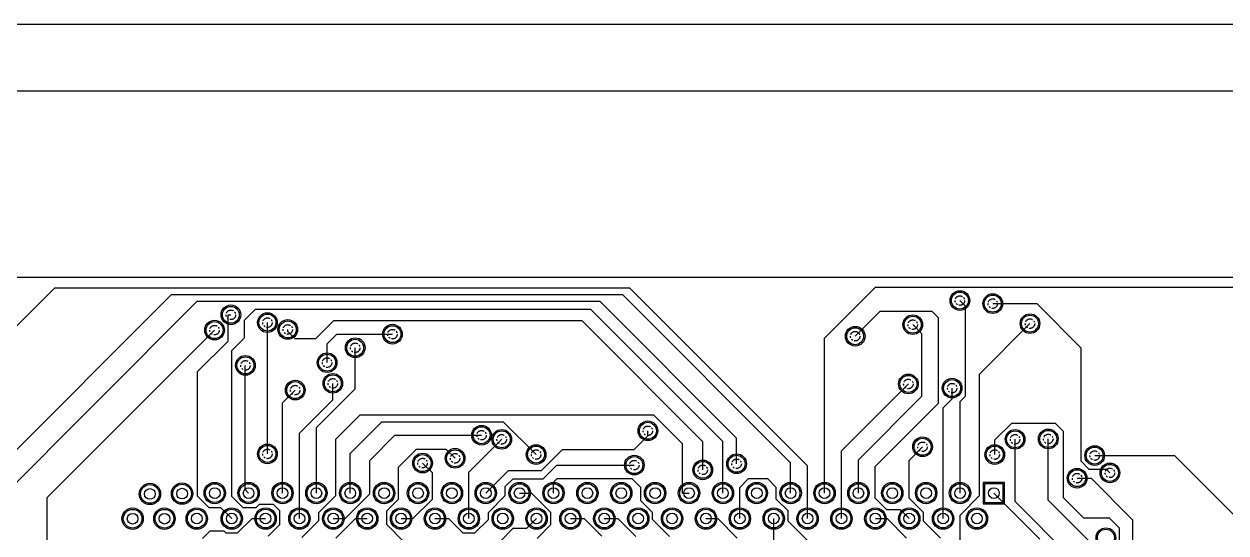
# Model space of a CAD drawing. Extents: x 208 to 628, y 649 to 1243.
# Drawn here: x 378.1 to 468.2, y 1204.5 to 1242.7 of the extents above; entities that cross this region are included whole.
import ezdxf

# ---------------------------------------------------------------- set-up
doc = ezdxf.new("R2010")
doc.units = 0
doc.header["$MEASUREMENT"] = 0
doc.linetypes.add('PHANTOM2', pattern=[1.25, 0.625, -0.125, 0.125, -0.125, 0.125, -0.125])
doc.layers.get('0').update_dxf_attribs({"linetype": 'CONTINUOUS'})
for name, color, linetype in [('BottomSolder', 6, 'CONTINUOUS'), ('MultiLayer', 9, 'CONTINUOUS'), ('PADHOLELAYER', 255, 'CONTINUOUS'), ('TOPLAYER', 250, 'CONTINUOUS'), ('TopSolder', 216, 'CONTINUOUS'), ('VIAHOLELAYER', 255, 'PHANTOM2')]:
    doc.layers.add(name, color=color, linetype=linetype)
doc.layers.add('Рамка2', color=7, linetype='CONTINUOUS', lineweight=25)

msp = doc.modelspace()

# ---------------------------------------------------------------- linework, layer by layer
at = {"linetype": 'Continuous'}
msp.add_lwpolyline([(208.147, 648.65), (208.147, 1242.65), (628.147, 1242.65), (628.147, 648.65)], close=True, dxfattribs=at)
at = {"layer": 'BottomSolder'}
for p, q in [((451.605, 1208.33), (450.001, 1208.33)), ((450.001, 1208.33), (450.001, 1206.727)), ((451.605, 1206.727), (451.605, 1208.33)), ((450.001, 1206.727), (451.605, 1206.727))]:
    msp.add_line(p, q, dxfattribs=at)
for centre, radius in [((448.251, 1221.945), 0.737), ((450.715, 1221.716), 0.737), ((393.59, 1220.878), 0.737), ((392.371, 1219.735), 0.737), ((396.333, 1220.294), 0.737), ((397.857, 1219.786), 0.737), ((444.719, 1220.142), 0.737), ((453.509, 1220.218), 0.737), ((405.706, 1219.43), 0.737), ((440.402, 1219.278), 0.737), ((402.912, 1218.414), 0.737), ((394.682, 1217.094), 0.737), ((400.804, 1217.297), 0.737), ((398.416, 1215.243), 0.737), ((401.236, 1215.747), 0.737), ((444.39, 1215.701), 0.737), ((447.667, 1215.392), 0.737), ((412.386, 1211.861), 0.737), ((413.898, 1211.556), 0.737), ((424.858, 1212.195), 0.737), ((452.391, 1211.556), 0.737), ((454.88, 1211.582), 0.737), ((445.457, 1210.998), 0.737), ((396.333, 1210.462), 0.737), ((407.967, 1209.778), 0.737), ((410.405, 1210.134), 0.737), ((416.476, 1210.413), 0.737), ((423.842, 1209.626), 0.737), ((431.512, 1209.728), 0.737), ((450.867, 1210.413), 0.737), ((458.36, 1210.337), 0.737), ((428.972, 1209.27), 0.737), ((459.503, 1209.042), 0.737), ((457.039, 1208.646), 0.737), ((387.52, 1207.467), 0.802), ((389.933, 1207.492), 0.802), ((392.383, 1207.529), 0.802), ((392.383, 1207.529), 0.802), ((394.923, 1207.529), 0.802), ((397.463, 1207.529), 0.802), ((400.003, 1207.529), 0.802), ((402.543, 1207.529), 0.802), ((405.083, 1207.529), 0.802), ((407.623, 1207.529), 0.802), ((410.163, 1207.529), 0.802), ((412.703, 1207.529), 0.802), ((415.243, 1207.529), 0.802), ((417.783, 1207.529), 0.802), ((420.323, 1207.529), 0.802), ((422.863, 1207.529), 0.802), ((425.403, 1207.529), 0.802), ((427.943, 1207.529), 0.802), ((430.483, 1207.529), 0.802), ((433.023, 1207.529), 0.802), ((435.563, 1207.529), 0.802), ((438.103, 1207.529), 0.802), ((440.643, 1207.529), 0.802), ((443.183, 1207.529), 0.802), ((445.723, 1207.529), 0.802), ((448.263, 1207.529), 0.802), ((386.224, 1205.613), 0.802), ((388.612, 1205.613), 0.802), ((391.033, 1205.624), 0.802), ((393.653, 1205.624), 0.802), ((396.193, 1205.624), 0.802), ((398.733, 1205.624), 0.802), ((401.273, 1205.624), 0.802), ((403.813, 1205.624), 0.802), ((406.353, 1205.624), 0.802), ((408.893, 1205.624), 0.802), ((411.433, 1205.624), 0.802), ((413.973, 1205.624), 0.802), ((416.513, 1205.624), 0.802), ((419.053, 1205.624), 0.802), ((421.593, 1205.624), 0.802), ((424.133, 1205.624), 0.802), ((426.673, 1205.624), 0.802), ((429.213, 1205.624), 0.802), ((431.753, 1205.624), 0.802), ((434.293, 1205.624), 0.802), ((436.833, 1205.624), 0.802), ((439.373, 1205.624), 0.802), ((441.913, 1205.624), 0.802), ((444.453, 1205.624), 0.802), ((446.993, 1205.624), 0.802), ((449.533, 1205.624), 0.802), ((459.198, 1204.19), 0.737)]:
    msp.add_circle(centre, radius, dxfattribs=at)
at = {"layer": 'MultiLayer'}
for p, q in [((451.503, 1208.229), (450.103, 1208.229)), ((450.103, 1208.229), (450.103, 1206.829)), ((451.503, 1206.829), (451.503, 1208.229)), ((450.103, 1206.829), (451.503, 1206.829))]:
    msp.add_line(p, q, dxfattribs=at)
for centre, radius in [((448.251, 1221.945), 0.635), ((450.715, 1221.716), 0.635), ((393.59, 1220.878), 0.635), ((392.371, 1219.735), 0.635), ((396.333, 1220.294), 0.635), ((397.857, 1219.786), 0.635), ((444.719, 1220.142), 0.635), ((453.509, 1220.218), 0.635), ((405.706, 1219.43), 0.635), ((440.402, 1219.278), 0.635), ((402.912, 1218.414), 0.635), ((394.682, 1217.094), 0.635), ((400.804, 1217.297), 0.635), ((398.416, 1215.243), 0.635), ((401.236, 1215.747), 0.635), ((444.39, 1215.701), 0.635), ((447.667, 1215.392), 0.635), ((412.386, 1211.861), 0.635), ((413.898, 1211.556), 0.635), ((424.858, 1212.195), 0.635), ((452.391, 1211.556), 0.635), ((454.88, 1211.582), 0.635), ((445.457, 1210.998), 0.635), ((396.333, 1210.462), 0.635), ((407.967, 1209.778), 0.635), ((410.405, 1210.134), 0.635), ((416.476, 1210.413), 0.635), ((431.512, 1209.728), 0.635), ((450.867, 1210.413), 0.635), ((458.36, 1210.337), 0.635), ((423.842, 1209.626), 0.635), ((428.972, 1209.27), 0.635), ((459.503, 1209.042), 0.635), ((457.039, 1208.646), 0.635), ((387.52, 1207.467), 0.7), ((389.933, 1207.492), 0.7), ((392.383, 1207.529), 0.7), ((392.383, 1207.529), 0.7), ((394.923, 1207.529), 0.7), ((397.463, 1207.529), 0.7), ((400.003, 1207.529), 0.7), ((402.543, 1207.529), 0.7), ((405.083, 1207.529), 0.7), ((407.623, 1207.529), 0.7), ((410.163, 1207.529), 0.7), ((412.703, 1207.529), 0.7), ((415.243, 1207.529), 0.7), ((417.783, 1207.529), 0.7), ((420.323, 1207.529), 0.7), ((422.863, 1207.529), 0.7), ((425.403, 1207.529), 0.7), ((427.943, 1207.529), 0.7), ((430.483, 1207.529), 0.7), ((433.023, 1207.529), 0.7), ((435.563, 1207.529), 0.7), ((438.103, 1207.529), 0.7), ((440.643, 1207.529), 0.7), ((443.183, 1207.529), 0.7), ((445.723, 1207.529), 0.7), ((448.263, 1207.529), 0.7), ((386.224, 1205.613), 0.7), ((388.612, 1205.613), 0.7), ((391.033, 1205.624), 0.7), ((393.653, 1205.624), 0.7), ((396.193, 1205.624), 0.7), ((398.733, 1205.624), 0.7), ((401.273, 1205.624), 0.7), ((403.813, 1205.624), 0.7), ((406.353, 1205.624), 0.7), ((408.893, 1205.624), 0.7), ((411.433, 1205.624), 0.7), ((413.973, 1205.624), 0.7), ((416.513, 1205.624), 0.7), ((419.053, 1205.624), 0.7), ((421.593, 1205.624), 0.7), ((424.133, 1205.624), 0.7), ((426.673, 1205.624), 0.7), ((429.213, 1205.624), 0.7), ((431.753, 1205.624), 0.7), ((434.293, 1205.624), 0.7), ((436.833, 1205.624), 0.7), ((439.373, 1205.624), 0.7), ((441.913, 1205.624), 0.7), ((444.453, 1205.624), 0.7), ((446.993, 1205.624), 0.7), ((449.533, 1205.624), 0.7), ((459.198, 1204.19), 0.635)]:
    msp.add_circle(centre, radius, dxfattribs=at)
at = {"layer": 'PADHOLELAYER'}
for centre in [(387.52, 1207.467), (389.933, 1207.492), (392.383, 1207.529), (392.383, 1207.529), (394.923, 1207.529), (397.463, 1207.529), (400.003, 1207.529), (402.543, 1207.529), (405.083, 1207.529), (407.623, 1207.529), (410.163, 1207.529), (412.703, 1207.529), (415.243, 1207.529), (417.783, 1207.529), (420.323, 1207.529), (422.863, 1207.529), (425.403, 1207.529), (427.943, 1207.529), (430.483, 1207.529), (433.023, 1207.529), (435.563, 1207.529), (438.103, 1207.529), (440.643, 1207.529), (443.183, 1207.529), (445.723, 1207.529), (448.263, 1207.529), (450.803, 1207.529), (386.224, 1205.613), (388.612, 1205.613), (391.033, 1205.624), (393.653, 1205.624), (396.193, 1205.624), (398.733, 1205.624), (401.273, 1205.624), (403.813, 1205.624), (406.353, 1205.624), (408.893, 1205.624), (411.433, 1205.624), (413.973, 1205.624), (416.513, 1205.624), (419.053, 1205.624), (421.593, 1205.624), (424.133, 1205.624), (426.673, 1205.624), (429.213, 1205.624), (431.753, 1205.624), (434.293, 1205.624), (436.833, 1205.624), (439.373, 1205.624), (441.913, 1205.624), (444.453, 1205.624), (446.993, 1205.624), (449.533, 1205.624)]:
    msp.add_circle(centre, 0.4, dxfattribs=at)
at = {"layer": 'TOPLAYER'}
for p, q in [((245.33, 1223.698), (558.004, 1223.698)), ((438.103, 1219.138), (441.926, 1222.961)), ((441.926, 1222.961), (496.689, 1222.961)), ((346.397, 1188.925), (380.382, 1222.91)), ((362.755, 1196.012), (389.145, 1222.402)), ((380.382, 1222.91), (423.486, 1222.91)), ((389.145, 1222.402), (422.953, 1222.402)), ((422.953, 1222.402), (435.563, 1209.792)), ((423.486, 1222.91), (436.833, 1209.563)), ((372.127, 1202.946), (391.076, 1221.894)), ((391.076, 1221.894), (421.251, 1221.894)), ((394.602, 1220.468), (395.444, 1221.31)), ((395.444, 1221.31), (420.565, 1221.31)), ((420.565, 1221.31), (430.483, 1211.392)), ((421.251, 1221.894), (431.512, 1211.633)), ((440.402, 1219.278), (442.282, 1221.158)), ((442.282, 1221.158), (446.143, 1221.158)), ((446.143, 1221.158), (446.651, 1220.65)), ((448.251, 1221.945), (448.679, 1221.517)), ((448.679, 1214.797), (448.679, 1221.517)), ((450.715, 1221.716), (454.017, 1221.716)), ((454.017, 1221.716), (457.344, 1218.389)), ((393.383, 1220.878), (393.59, 1220.878)), ((393.383, 1218.918), (393.383, 1220.878)), ((394.602, 1219.155), (394.602, 1220.468)), ((396.333, 1210.462), (396.333, 1220.294)), ((399.965, 1219.1), (401.312, 1220.446)), ((401.312, 1220.446), (419.905, 1220.446)), ((419.905, 1220.446), (428.972, 1211.379)), ((446.651, 1214.274), (446.651, 1220.65)), ((379.823, 1207.188), (392.371, 1219.735)), ((397.857, 1219.634), (397.857, 1219.786)), ((397.857, 1219.634), (398.391, 1219.1)), ((400.804, 1218.694), (401.54, 1219.43)), ((401.54, 1219.43), (405.706, 1219.43)), ((444.719, 1220.142), (445.406, 1219.454)), ((445.406, 1214.778), (445.406, 1219.454)), ((449.724, 1216.433), (453.509, 1220.218)), ((391.101, 1216.636), (393.383, 1218.918)), ((393.666, 1218.219), (394.602, 1219.155)), ((398.391, 1219.1), (399.965, 1219.1)), ((400.804, 1217.297), (400.804, 1218.694)), ((438.103, 1207.529), (438.103, 1219.138)), ((393.666, 1207.262), (393.666, 1218.219)), ((402.912, 1215.341), (402.912, 1218.414)), ((457.344, 1209.909), (457.344, 1218.389)), ((391.101, 1207.287), (391.101, 1216.636)), ((394.657, 1217.068), (394.682, 1217.094)), ((394.657, 1207.795), (394.657, 1217.068)), ((401.236, 1214.514), (401.236, 1215.747)), ((449.724, 1207.338), (449.724, 1216.433)), ((397.463, 1214.29), (398.416, 1215.243)), ((400.003, 1212.432), (402.912, 1215.341)), ((439.373, 1210.684), (444.39, 1215.701)), ((447.667, 1214.577), (447.667, 1215.392)), ((397.463, 1207.529), (397.463, 1214.29)), ((398.733, 1212.011), (401.236, 1214.514)), ((440.643, 1210.015), (445.406, 1214.778)), ((441.901, 1209.524), (446.651, 1214.274)), ((446.993, 1213.904), (447.667, 1214.577)), ((448.263, 1214.382), (448.679, 1214.797)), ((448.263, 1207.529), (448.263, 1214.382)), ((401.464, 1211.556), (403.293, 1213.385)), ((403.293, 1213.385), (425.289, 1213.385)), ((425.289, 1213.385), (427.452, 1211.222)), ((446.993, 1205.624), (446.993, 1213.904)), ((400.003, 1207.529), (400.003, 1212.432)), ((402.543, 1210.502), (404.919, 1212.877)), ((404.919, 1212.877), (414.012, 1212.877)), ((414.012, 1212.877), (416.476, 1210.413)), ((424.858, 1211.81), (424.858, 1212.195)), ((450.867, 1211.506), (452.137, 1212.776)), ((452.137, 1212.776), (455.388, 1212.776)), ((455.388, 1212.776), (456.027, 1212.137)), ((456.027, 1207.166), (456.027, 1212.137)), ((398.733, 1205.624), (398.733, 1212.011)), ((401.464, 1207.338), (401.464, 1211.556)), ((404.006, 1209.982), (405.886, 1211.861)), ((405.886, 1211.861), (412.386, 1211.861)), ((411.433, 1209.091), (413.898, 1211.556)), ((423.832, 1210.785), (424.858, 1211.81)), ((427.452, 1207.529), (427.452, 1211.222)), ((428.972, 1209.27), (428.972, 1211.379)), ((430.483, 1207.529), (430.483, 1211.392)), ((431.512, 1209.728), (431.512, 1211.633)), ((450.867, 1210.413), (450.867, 1211.506)), ((452.391, 1206.908), (452.391, 1211.556)), ((454.88, 1206.992), (454.88, 1211.582)), ((402.543, 1207.529), (402.543, 1210.502)), ((406.16, 1209.474), (407.506, 1210.82)), ((407.506, 1210.82), (409.719, 1210.82)), ((409.719, 1210.82), (410.405, 1210.134)), ((416.885, 1209.222), (418.447, 1210.785)), ((418.447, 1210.785), (423.832, 1210.785)), ((439.373, 1205.624), (439.373, 1210.684)), ((444.441, 1209.982), (445.457, 1210.998)), ((458.36, 1210.337), (464.355, 1210.337)), ((464.355, 1210.337), (482.795, 1191.897)), ((404.006, 1207.468), (404.006, 1209.982)), ((406.16, 1207.082), (406.16, 1209.474)), ((407.967, 1209.778), (408.7, 1209.045)), ((417.005, 1208.606), (418.025, 1209.626)), ((418.025, 1209.626), (423.842, 1209.626)), ((435.563, 1207.529), (435.563, 1209.792)), ((436.833, 1205.624), (436.833, 1209.563)), ((440.643, 1207.529), (440.643, 1210.015)), ((441.901, 1207.159), (441.901, 1209.524)), ((444.441, 1207.159), (444.441, 1209.982)), ((457.344, 1209.909), (457.928, 1209.325)), ((408.7, 1207.082), (408.7, 1209.045)), ((411.433, 1205.624), (411.433, 1209.091)), ((412.703, 1207.529), (414.397, 1209.222)), ((414.166, 1208.023), (414.748, 1208.606)), ((414.397, 1209.222), (416.885, 1209.222)), ((414.748, 1208.606), (417.005, 1208.606)), ((417.783, 1208.343), (418.05, 1208.61)), ((418.05, 1208.61), (423.666, 1208.61)), ((423.666, 1208.61), (424.326, 1207.95)), ((431.753, 1207.95), (432.413, 1208.61)), ((432.413, 1208.61), (433.824, 1208.61)), ((433.824, 1208.61), (434.484, 1207.95)), ((457.039, 1208.646), (458.096, 1208.646)), ((457.928, 1209.325), (459.22, 1209.325)), ((458.096, 1208.646), (461.23, 1205.511)), ((459.22, 1209.325), (459.503, 1209.042)), ((394.657, 1207.795), (394.923, 1207.529)), ((414.166, 1207.34), (414.166, 1208.023)), ((417.783, 1207.529), (417.783, 1208.343)), ((424.326, 1206.954), (424.326, 1207.95)), ((431.753, 1205.624), (431.753, 1207.95)), ((434.484, 1207.084), (434.484, 1207.95)), ((451.503, 1208.229), (450.103, 1208.229)), ((450.103, 1208.229), (450.103, 1206.829)), ((451.503, 1206.829), (451.503, 1208.229)), ((379.823, 1179.857), (379.823, 1207.188)), ((391.101, 1207.287), (391.937, 1206.452)), ((393.666, 1207.262), (394.477, 1206.452)), ((400.196, 1206.07), (401.464, 1207.338)), ((402.161, 1205.624), (404.006, 1207.468)), ((405.276, 1206.198), (406.16, 1207.082)), ((407.241, 1205.624), (408.7, 1207.082)), ((412.896, 1206.07), (414.166, 1207.34)), ((415.243, 1207.529), (416.131, 1207.529)), ((416.131, 1207.529), (417.59, 1206.07)), ((424.326, 1206.954), (425.21, 1206.07)), ((427.452, 1207.529), (427.943, 1207.529)), ((434.484, 1207.084), (435.373, 1206.195)), ((441.901, 1207.159), (442.761, 1206.299)), ((444.441, 1207.159), (445.53, 1206.07)), ((448.263, 1205.877), (449.724, 1207.338)), ((450.103, 1206.829), (451.503, 1206.829)), ((450.803, 1207.529), (454.25, 1204.082)), ((452.391, 1206.908), (456.506, 1202.793)), ((454.88, 1206.992), (458.251, 1203.622)), ((456.027, 1207.166), (457.524, 1205.669)), ((391.937, 1206.452), (392.825, 1206.452)), ((392.825, 1206.452), (393.653, 1205.624)), ((394.477, 1206.452), (395.498, 1206.452)), ((395.498, 1206.452), (395.747, 1206.701)), ((395.747, 1206.701), (396.768, 1206.701)), ((396.768, 1206.701), (397.27, 1206.198)), ((397.27, 1205.177), (397.27, 1206.198)), ((400.196, 1205.486), (400.196, 1206.07)), ((405.276, 1205.177), (405.276, 1206.198)), ((412.896, 1205.563), (412.896, 1206.07)), ((417.59, 1205.177), (417.59, 1206.07)), ((425.21, 1205.563), (425.21, 1206.07)), ((435.373, 1205.431), (435.373, 1206.195)), ((442.761, 1206.299), (443.778, 1206.299)), ((443.778, 1206.299), (444.453, 1205.624)), ((445.53, 1205.435), (445.53, 1206.07)), ((448.263, 1203.719), (448.263, 1205.877)), ((394.099, 1204.547), (395.176, 1205.624)), ((395.176, 1205.624), (396.193, 1205.624)), ((396.386, 1204.293), (397.27, 1205.177)), ((398.924, 1204.214), (400.196, 1205.486)), ((401.273, 1205.624), (402.161, 1205.624)), ((401.464, 1204.163), (402.925, 1205.624)), ((402.925, 1205.624), (403.813, 1205.624)), ((405.276, 1205.177), (406.546, 1203.907)), ((406.353, 1205.624), (407.241, 1205.624)), ((408.893, 1205.624), (409.91, 1205.624)), ((409.91, 1205.624), (410.987, 1204.547)), ((411.879, 1204.547), (412.896, 1205.563)), ((415.784, 1204.894), (416.513, 1205.624)), ((416.552, 1204.139), (417.59, 1205.177)), ((419.053, 1205.624), (420.07, 1205.624)), ((420.07, 1205.624), (421.4, 1204.293)), ((421.593, 1205.624), (422.61, 1205.624)), ((422.61, 1205.624), (423.943, 1204.29)), ((425.21, 1205.563), (426.483, 1204.29)), ((429.213, 1205.624), (430.101, 1205.624)), ((430.101, 1205.624), (431.56, 1204.165)), ((434.293, 1203.465), (434.293, 1205.624)), ((435.373, 1205.431), (437.026, 1203.779)), ((441.913, 1205.624), (442.801, 1205.624)), ((442.801, 1205.624), (444.26, 1204.165)), ((445.53, 1205.435), (446.8, 1204.165)), ((457.524, 1205.669), (459.452, 1205.669)), ((459.452, 1205.669), (460.214, 1204.907)), ((460.214, 1176.098), (460.214, 1204.907)), ((461.23, 1188.442), (461.23, 1205.511)), ((391.456, 1204.12), (392.036, 1204.7)), ((392.036, 1204.7), (393.053, 1204.7)), ((393.053, 1204.7), (393.207, 1204.547)), ((393.207, 1204.547), (394.099, 1204.547)), ((410.987, 1204.547), (411.879, 1204.547)), ((413.783, 1203.911), (414.767, 1204.894)), ((414.767, 1204.894), (415.784, 1204.894))]:
    msp.add_line(p, q, dxfattribs=at)
for centre, radius in [((448.251, 1221.945), 0.635), ((450.715, 1221.716), 0.635), ((393.59, 1220.878), 0.635), ((392.371, 1219.735), 0.635), ((396.333, 1220.294), 0.635), ((397.857, 1219.786), 0.635), ((444.719, 1220.142), 0.635), ((453.509, 1220.218), 0.635), ((405.706, 1219.43), 0.635), ((440.402, 1219.278), 0.635), ((402.912, 1218.414), 0.635), ((394.682, 1217.094), 0.635), ((400.804, 1217.297), 0.635), ((398.416, 1215.243), 0.635), ((401.236, 1215.747), 0.635), ((444.39, 1215.701), 0.635), ((447.667, 1215.392), 0.635), ((412.386, 1211.861), 0.635), ((413.898, 1211.556), 0.635), ((424.858, 1212.195), 0.635), ((452.391, 1211.556), 0.635), ((454.88, 1211.582), 0.635), ((445.457, 1210.998), 0.635), ((396.333, 1210.462), 0.635), ((407.967, 1209.778), 0.635), ((410.405, 1210.134), 0.635), ((416.476, 1210.413), 0.635), ((431.512, 1209.728), 0.635), ((450.867, 1210.413), 0.635), ((458.36, 1210.337), 0.635), ((423.842, 1209.626), 0.635), ((428.972, 1209.27), 0.635), ((459.503, 1209.042), 0.635), ((457.039, 1208.646), 0.635), ((387.52, 1207.467), 0.7), ((389.933, 1207.492), 0.7), ((392.383, 1207.529), 0.7), ((392.383, 1207.529), 0.7), ((394.923, 1207.529), 0.7), ((397.463, 1207.529), 0.7), ((400.003, 1207.529), 0.7), ((402.543, 1207.529), 0.7), ((405.083, 1207.529), 0.7), ((407.623, 1207.529), 0.7), ((410.163, 1207.529), 0.7), ((412.703, 1207.529), 0.7), ((415.243, 1207.529), 0.7), ((417.783, 1207.529), 0.7), ((420.323, 1207.529), 0.7), ((422.863, 1207.529), 0.7), ((425.403, 1207.529), 0.7), ((427.943, 1207.529), 0.7), ((430.483, 1207.529), 0.7), ((433.023, 1207.529), 0.7), ((435.563, 1207.529), 0.7), ((438.103, 1207.529), 0.7), ((440.643, 1207.529), 0.7), ((443.183, 1207.529), 0.7), ((445.723, 1207.529), 0.7), ((448.263, 1207.529), 0.7), ((386.224, 1205.613), 0.7), ((388.612, 1205.613), 0.7), ((391.033, 1205.624), 0.7), ((393.653, 1205.624), 0.7), ((396.193, 1205.624), 0.7), ((398.733, 1205.624), 0.7), ((401.273, 1205.624), 0.7), ((403.813, 1205.624), 0.7), ((406.353, 1205.624), 0.7), ((408.893, 1205.624), 0.7), ((411.433, 1205.624), 0.7), ((413.973, 1205.624), 0.7), ((416.513, 1205.624), 0.7), ((419.053, 1205.624), 0.7), ((421.593, 1205.624), 0.7), ((424.133, 1205.624), 0.7), ((426.673, 1205.624), 0.7), ((429.213, 1205.624), 0.7), ((431.753, 1205.624), 0.7), ((434.293, 1205.624), 0.7), ((436.833, 1205.624), 0.7), ((439.373, 1205.624), 0.7), ((441.913, 1205.624), 0.7), ((444.453, 1205.624), 0.7), ((446.993, 1205.624), 0.7), ((449.533, 1205.624), 0.7), ((459.198, 1204.19), 0.635)]:
    msp.add_circle(centre, radius, dxfattribs=at)
at = {"layer": 'TopSolder'}
for p, q in [((451.605, 1208.33), (450.001, 1208.33)), ((450.001, 1208.33), (450.001, 1206.727)), ((451.605, 1206.727), (451.605, 1208.33)), ((450.001, 1206.727), (451.605, 1206.727))]:
    msp.add_line(p, q, dxfattribs=at)
for centre, radius in [((448.251, 1221.945), 0.737), ((450.715, 1221.716), 0.737), ((393.59, 1220.878), 0.737), ((392.371, 1219.735), 0.737), ((396.333, 1220.294), 0.737), ((397.857, 1219.786), 0.737), ((444.719, 1220.142), 0.737), ((453.509, 1220.218), 0.737), ((405.706, 1219.43), 0.737), ((440.402, 1219.278), 0.737), ((402.912, 1218.414), 0.737), ((394.682, 1217.094), 0.737), ((400.804, 1217.297), 0.737), ((398.416, 1215.243), 0.737), ((401.236, 1215.747), 0.737), ((444.39, 1215.701), 0.737), ((447.667, 1215.392), 0.737), ((412.386, 1211.861), 0.737), ((413.898, 1211.556), 0.737), ((424.858, 1212.195), 0.737), ((452.391, 1211.556), 0.737), ((454.88, 1211.582), 0.737), ((445.457, 1210.998), 0.737), ((396.333, 1210.462), 0.737), ((407.967, 1209.778), 0.737), ((410.405, 1210.134), 0.737), ((416.476, 1210.413), 0.737), ((423.842, 1209.626), 0.737), ((431.512, 1209.728), 0.737), ((450.867, 1210.413), 0.737), ((458.36, 1210.337), 0.737), ((428.972, 1209.27), 0.737), ((459.503, 1209.042), 0.737), ((457.039, 1208.646), 0.737), ((387.52, 1207.467), 0.802), ((389.933, 1207.492), 0.802), ((392.383, 1207.529), 0.802), ((392.383, 1207.529), 0.802), ((394.923, 1207.529), 0.802), ((397.463, 1207.529), 0.802), ((400.003, 1207.529), 0.802), ((402.543, 1207.529), 0.802), ((405.083, 1207.529), 0.802), ((407.623, 1207.529), 0.802), ((410.163, 1207.529), 0.802), ((412.703, 1207.529), 0.802), ((415.243, 1207.529), 0.802), ((417.783, 1207.529), 0.802), ((420.323, 1207.529), 0.802), ((422.863, 1207.529), 0.802), ((425.403, 1207.529), 0.802), ((427.943, 1207.529), 0.802), ((430.483, 1207.529), 0.802), ((433.023, 1207.529), 0.802), ((435.563, 1207.529), 0.802), ((438.103, 1207.529), 0.802), ((440.643, 1207.529), 0.802), ((443.183, 1207.529), 0.802), ((445.723, 1207.529), 0.802), ((448.263, 1207.529), 0.802), ((386.224, 1205.613), 0.802), ((388.612, 1205.613), 0.802), ((391.033, 1205.624), 0.802), ((393.653, 1205.624), 0.802), ((396.193, 1205.624), 0.802), ((398.733, 1205.624), 0.802), ((401.273, 1205.624), 0.802), ((403.813, 1205.624), 0.802), ((406.353, 1205.624), 0.802), ((408.893, 1205.624), 0.802), ((411.433, 1205.624), 0.802), ((413.973, 1205.624), 0.802), ((416.513, 1205.624), 0.802), ((419.053, 1205.624), 0.802), ((421.593, 1205.624), 0.802), ((424.133, 1205.624), 0.802), ((426.673, 1205.624), 0.802), ((429.213, 1205.624), 0.802), ((431.753, 1205.624), 0.802), ((434.293, 1205.624), 0.802), ((436.833, 1205.624), 0.802), ((439.373, 1205.624), 0.802), ((441.913, 1205.624), 0.802), ((444.453, 1205.624), 0.802), ((446.993, 1205.624), 0.802), ((449.533, 1205.624), 0.802), ((459.198, 1204.19), 0.737)]:
    msp.add_circle(centre, radius, dxfattribs=at)
at = {"layer": 'VIAHOLELAYER'}
for centre in [(448.251, 1221.945), (450.715, 1221.716), (393.59, 1220.878), (396.333, 1220.294), (444.719, 1220.142), (453.509, 1220.218), (392.371, 1219.735), (397.857, 1219.786), (405.706, 1219.43), (440.402, 1219.278), (402.912, 1218.414), (400.804, 1217.297), (394.682, 1217.094), (401.236, 1215.747), (444.39, 1215.701), (447.667, 1215.392), (398.416, 1215.243), (412.386, 1211.861), (424.858, 1212.195), (413.898, 1211.556), (445.457, 1210.998), (452.391, 1211.556), (454.88, 1211.582), (396.333, 1210.462), (410.405, 1210.134), (416.476, 1210.413), (450.867, 1210.413), (458.36, 1210.337), (407.967, 1209.778), (423.842, 1209.626), (428.972, 1209.27), (431.512, 1209.728), (457.039, 1208.646), (459.503, 1209.042)]:
    msp.add_circle(centre, 0.356, dxfattribs=at)
at = {"layer": 'Рамка2', "linetype": 'Continuous'}
msp.add_line((228.147, 1237.65), (623.147, 1237.65), dxfattribs=at)

doc.saveas('drawing.dxf')
